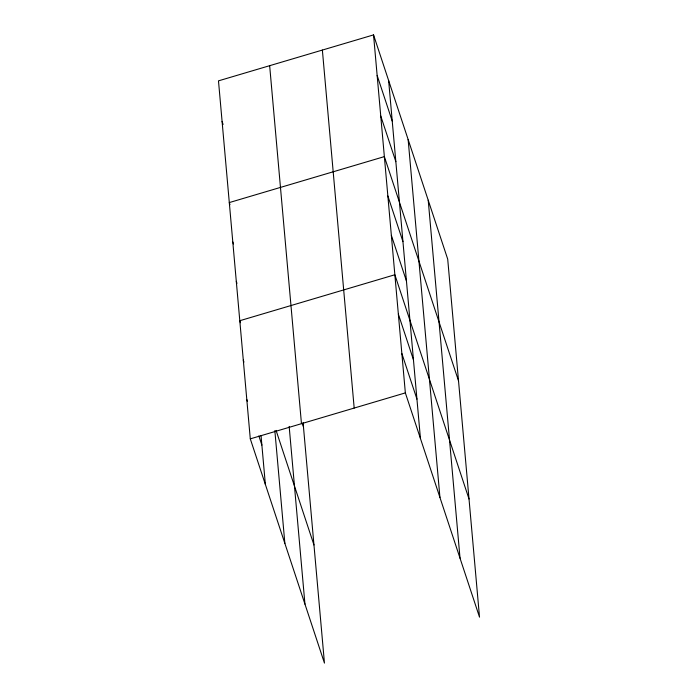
<?xml version="1.0" encoding="UTF-8"?>
<svg xmlns="http://www.w3.org/2000/svg" width="698" height="698" viewBox="0 0 698 698"><rect width="100%" height="100%" fill="white"/><g stroke="black" fill="none" stroke-linecap="round" stroke-linejoin="round"><path stroke-width="1.05" d="M373.543 34.9L405.355 392.895L479.517 617.145L447.706 259.141L373.543 34.9L218.483 80.855L250.294 438.859L324.457 663.1L303.08 422.552M250.294 438.859L405.355 392.895M377.156 75.471L392.232 121.086M380.759 116.043L395.845 161.657M458.525 380.864L384.362 156.622L229.293 202.577L229.965 204.601M387.861 195.998L402.947 241.604M391.36 235.374L406.445 280.989M469.021 499L394.859 274.759L239.798 320.714L240.461 322.746M398.357 314.135L413.443 359.749M401.856 353.52L416.942 399.125M222.086 121.426L223.09 124.471M302.435 423.721L303.456 426.818M232.792 241.953L233.464 243.986M236.299 281.338L236.962 283.362M276.076 430.422L313.96 544.964M243.297 360.098L243.96 362.122M246.795 399.474L247.458 401.498M258.862 435.962L261.872 445.08M428.214 200.195L460.026 558.191M408.129 139.46L439.941 497.456M388.629 80.506L420.44 438.51M322.371 50.064L354.183 408.06M269.655 65.691L301.466 423.686M289.164 426.408L304.956 604.154M274.846 430.596L284.871 543.41M261.026 435.508L265.371 484.464"/></g></svg>
